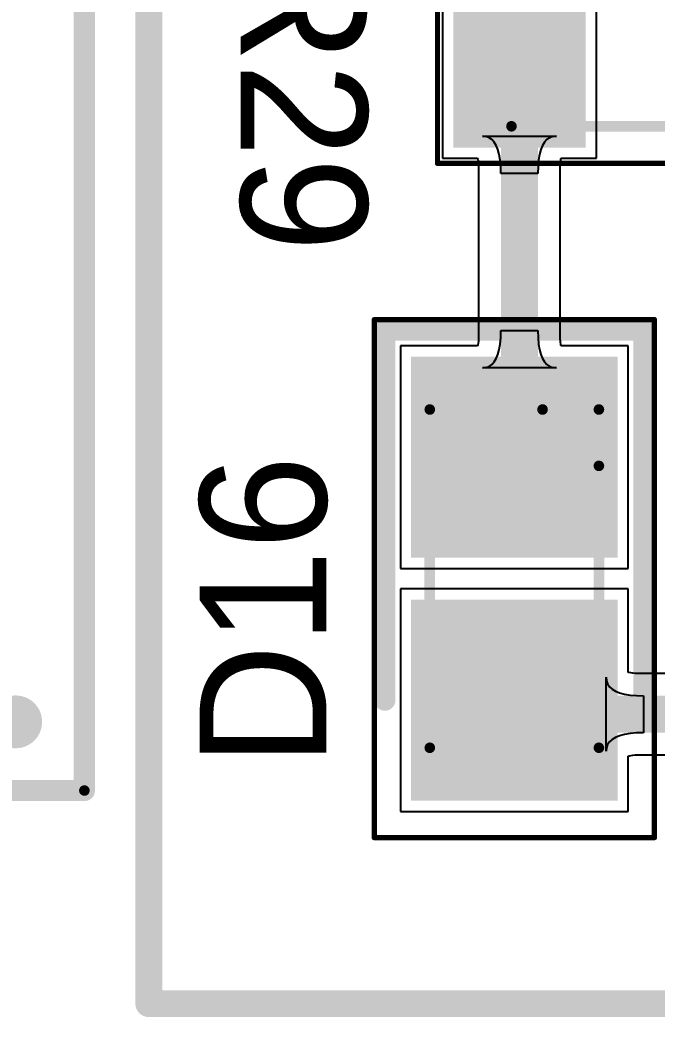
# Model space of a CAD drawing. Header units: millimetres. Extents: x 0.26 to 7.33, y 1.06 to 4.59.
# Drawn here: x 1.5048 to 1.7422, y 2.968 to 3.3394 of the extents above; entities that cross this region are included whole.
import ezdxf

# ---------------------------------------------------------------- set-up
doc = ezdxf.new("R2010")
doc.units = ezdxf.units.MM
doc.header["$MEASUREMENT"] = 0
for name, color, linetype in [('Mechanical13', 56, 'Continuous'), ('Mechanical15', 56, 'Continuous'), ('Mechanical16', 56, 'Continuous'), ('TopLayer', 1, 'Continuous'), ('TopOverlay', 2, 'Continuous'), ('TopPaste', 8, 'Continuous'), ('TopSolder', 216, 'Continuous')]:
    doc.layers.add(name, color=color, linetype=linetype)

# ---------------------------------------------------------------- blocks, each defined once
blk = doc.blocks.new('LEDC3216X120NRED_72')
at = {"layer": 'Mechanical15', "const_width": 0.00394}
for points in [[(-0.06299, 0.01051), (-0.04201, 0.0315)], [(-0.06299, -0.0315), (-0.06299, 0.0315)], [(0.06299, 0.0315), (-0.06299, 0.0315)], [(0.06299, -0.0315), (0.06299, 0.0315)], [(0.06299, -0.0315), (-0.06299, -0.0315)]]:
    blk.add_lwpolyline(points, dxfattribs=at)
at = {"layer": 'Mechanical15', "const_width": 0.00197}
for points in [[(-0.06398, 0.0315, 1), (-0.06201, 0.0315, 1)], [(-0.06398, 0.0315, 1), (-0.06201, 0.0315, 1)], [(-0.04299, 0.0315, 1), (-0.04102, 0.0315, 1)], [(0.06201, 0.0315, 1), (0.06398, 0.0315, 1)], [(0.06201, 0.0315, 1), (0.06398, 0.0315, 1)], [(-0.06398, 0.01051, 1), (-0.06201, 0.01051, 1)], [(-0.06398, -0.0315, 1), (-0.06201, -0.0315, 1)], [(-0.06398, -0.0315, 1), (-0.06201, -0.0315, 1)], [(0.06201, -0.0315, 1), (0.06398, -0.0315, 1)], [(0.06201, -0.0315, 1), (0.06398, -0.0315, 1)]]:
    blk.add_lwpolyline(points, format="xyb", close=True, dxfattribs=at)
at = {"layer": 'Mechanical16', "const_width": 0.00197}
for points in [[(-0.09646, -0.05217), (-0.09646, 0.05217)], [(0.09646, 0.05217), (-0.09646, 0.05217)], [(0.09646, -0.05217), (0.09646, 0.05217)], [(0.09646, -0.05217), (-0.09646, -0.05217)]]:
    blk.add_lwpolyline(points, dxfattribs=at)
at = {"layer": 'Mechanical16', "const_width": 0.000984}
for points in [[(-0.09695, 0.05217, 1), (-0.09596, 0.05217, 1)], [(-0.09695, 0.05217, 1), (-0.09596, 0.05217, 1)], [(0.09596, 0.05217, 1), (0.09695, 0.05217, 1)], [(0.09596, 0.05217, 1), (0.09695, 0.05217, 1)], [(-0.09695, -0.05217, 1), (-0.09596, -0.05217, 1)], [(-0.09695, -0.05217, 1), (-0.09596, -0.05217, 1)], [(0.09596, -0.05217, 1), (0.09695, -0.05217, 1)], [(0.09596, -0.05217, 1), (0.09695, -0.05217, 1)]]:
    blk.add_lwpolyline(points, format="xyb", close=True, dxfattribs=at)
at = {"layer": 'TopLayer'}
for points in [[(-0.01181, -0.03445), (-0.01181, 0.03445), (-0.07874, -0.03445), (-0.07874, 0.03445)], [(0.07874, -0.03445), (0.07874, 0.03445), (0.01181, -0.03445), (0.01181, 0.03445)]]:
    blk.add_solid(points, dxfattribs=at)
at = {"layer": 'TopOverlay', "const_width": 0.00787}
for points in [[(-0.09252, -0.04823), (-0.09252, 0.04823)], [(0.04528, 0.04823), (-0.09252, 0.04823)], [(0.04528, -0.04823), (-0.09252, -0.04823)]]:
    blk.add_lwpolyline(points, dxfattribs=at)
at = {"layer": 'TopOverlay', "const_width": 0.00394}
for points in [[(-0.09449, 0.04823, 1), (-0.09055, 0.04823, 1)], [(-0.09449, 0.04823, 1), (-0.09055, 0.04823, 1)], [(0.04331, 0.04823, 1), (0.04724, 0.04823, 1)], [(-0.09449, -0.04823, 1), (-0.09055, -0.04823, 1)], [(-0.09449, -0.04823, 1), (-0.09055, -0.04823, 1)], [(0.04331, -0.04823, 1), (0.04724, -0.04823, 1)]]:
    blk.add_lwpolyline(points, format="xyb", close=True, dxfattribs=at)
at = {"layer": 'TopPaste'}
for points in [[(-0.01181, -0.03445), (-0.01181, 0.03445), (-0.07874, -0.03445), (-0.07874, 0.03445)], [(0.07874, -0.03445), (0.07874, 0.03445), (0.01181, -0.03445), (0.01181, 0.03445)]]:
    blk.add_solid(points, dxfattribs=at)
at = {"layer": 'TopSolder'}
for points in [[(-0.00781, -0.03845), (-0.00781, 0.03845), (-0.08274, -0.03845), (-0.08274, 0.03845)], [(0.08274, -0.03845), (0.08274, 0.03845), (0.00781, -0.03845), (0.00781, 0.03845)]]:
    blk.add_solid(points, dxfattribs=at)
blk = doc.blocks.new('RESC3216X60N_116')
at = {"layer": 'Mechanical15', "const_width": 0.00394}
for points in [[(-0.06201, 0.0315), (-0.06201, -0.0315)], [(0.06201, 0.0315), (-0.06201, 0.0315)], [(0.06201, 0.0315), (0.06201, -0.0315)], [(0.06201, -0.0315), (-0.06201, -0.0315)]]:
    blk.add_lwpolyline(points, dxfattribs=at)
at = {"layer": 'Mechanical15', "const_width": 0.00197}
for points in [[(-0.06299, 0.0315, 1), (-0.06102, 0.0315, 1)], [(-0.06299, 0.0315, 1), (-0.06102, 0.0315, 1)], [(0.06102, 0.0315, 1), (0.06299, 0.0315, 1)], [(0.06102, 0.0315, 1), (0.06299, 0.0315, 1)], [(-0.06299, -0.0315, 1), (-0.06102, -0.0315, 1)], [(-0.06299, -0.0315, 1), (-0.06102, -0.0315, 1)], [(0.06102, -0.0315, 1), (0.06299, -0.0315, 1)], [(0.06102, -0.0315, 1), (0.06299, -0.0315, 1)]]:
    blk.add_lwpolyline(points, format="xyb", close=True, dxfattribs=at)
at = {"layer": 'Mechanical16', "const_width": 0.00197}
for points in [[(-0.08957, 0.04528), (-0.08957, -0.04528)], [(0.08957, 0.04528), (-0.08957, 0.04528)], [(0.08957, 0.04528), (0.08957, -0.04528)], [(0.08957, -0.04528), (-0.08957, -0.04528)]]:
    blk.add_lwpolyline(points, dxfattribs=at)
at = {"layer": 'Mechanical16', "const_width": 0.000984}
for points in [[(-0.09006, 0.04528, 1), (-0.08907, 0.04528, 1)], [(-0.09006, 0.04528, 1), (-0.08907, 0.04528, 1)], [(0.08907, 0.04528, 1), (0.09006, 0.04528, 1)], [(0.08907, 0.04528, 1), (0.09006, 0.04528, 1)], [(-0.09006, -0.04528, 1), (-0.08907, -0.04528, 1)], [(-0.09006, -0.04528, 1), (-0.08907, -0.04528, 1)], [(0.08907, -0.04528, 1), (0.09006, -0.04528, 1)], [(0.08907, -0.04528, 1), (0.09006, -0.04528, 1)]]:
    blk.add_lwpolyline(points, format="xyb", close=True, dxfattribs=at)
at = {"layer": 'TopLayer'}
for points in [[(-0.03839, -0.03543), (-0.03839, 0.03543), (-0.07972, -0.03543), (-0.07972, 0.03543)], [(0.07972, -0.03543), (0.07972, 0.03543), (0.03839, -0.03543), (0.03839, 0.03543)]]:
    blk.add_solid(points, dxfattribs=at)
at = {"layer": 'TopOverlay', "const_width": 0.00787}
blk.add_lwpolyline([(0, 0.02756), (0, -0.02756)], dxfattribs=at)
at = {"layer": 'TopOverlay', "const_width": 0.00394}
for points in [[(-0.00197, 0.02756, 1), (0.00197, 0.02756, 1)], [(-0.00197, -0.02756, 1), (0.00197, -0.02756, 1)]]:
    blk.add_lwpolyline(points, format="xyb", close=True, dxfattribs=at)
at = {"layer": 'TopPaste'}
for points in [[(-0.03839, -0.03543), (-0.03839, 0.03543), (-0.07972, -0.03543), (-0.07972, 0.03543)], [(0.07972, -0.03543), (0.07972, 0.03543), (0.03839, -0.03543), (0.03839, 0.03543)]]:
    blk.add_solid(points, dxfattribs=at)
at = {"layer": 'TopSolder'}
for points in [[(-0.03439, -0.03943), (-0.03439, 0.03943), (-0.08372, -0.03943), (-0.08372, 0.03943)], [(0.08372, -0.03943), (0.08372, 0.03943), (0.03439, -0.03943), (0.03439, 0.03943)]]:
    blk.add_solid(points, dxfattribs=at)
blk = doc.blocks.new('T03B_133')
at = {"layer": 'Mechanical13', "const_width": 0.00394}
for points in [[(-0.21063, 0.1122), (-0.21063, -0.07283)], [(-0.21063, -0.07283), (0.21063, -0.07283)]]:
    blk.add_lwpolyline(points, dxfattribs=at)
at = {"layer": 'Mechanical13', "const_width": 0.00197}
blk.add_lwpolyline([(-0.21161, -0.07283, 1), (-0.20965, -0.07283, 1)], format="xyb", close=True, dxfattribs=at)
blk.add_lwpolyline([(-0.21161, -0.07283, 1), (-0.20965, -0.07283, 1)], format="xyb", close=True, dxfattribs=at)
at = {"layer": 'TopOverlay', "const_width": 0.00787}
for points in [[(-0.21063, 0.1122), (-0.21063, -0.07283)], [(-0.21063, -0.07283), (0.21063, -0.07283)]]:
    blk.add_lwpolyline(points, dxfattribs=at)
at = {"layer": 'TopOverlay'}
for points, const_width in [([(-0.18012, -0.04724, 1), (-0.18996, -0.04724, 1)], 0.00984), ([(-0.19242, -0.04724, 1), (-0.1875, -0.04724, 1)], 0.00492), ([(-0.18258, -0.04724, 1), (-0.17766, -0.04724, 1)], 0.00492), ([(-0.2126, -0.07283, 1), (-0.20866, -0.07283, 1)], 0.00394), ([(-0.2126, -0.07283, 1), (-0.20866, -0.07283, 1)], 0.00394)]:
    blk.add_lwpolyline(points, format="xyb", close=True, dxfattribs=dict(at, const_width=const_width))

msp = doc.modelspace()

# ---------------------------------------------------------------- linework, layer by layer
at = {"layer": 'TopLayer'}
for p, q in [((1.66222, 3.37473), (1.66222, 3.28787)), ((1.71956, 3.28787), (1.71956, 3.37473)), ((1.67842, 3.29597), (1.67711, 3.29611)), ((1.67711, 3.29611), (1.70467, 3.29611)), ((1.67959, 3.29555), (1.67842, 3.29597)), ((1.68062, 3.29486), (1.67959, 3.29555)), ((1.68152, 3.29388), (1.68062, 3.29486)), ((1.70116, 3.29486), (1.70026, 3.29388)), ((1.70219, 3.29555), (1.70116, 3.29486)), ((1.70336, 3.29597), (1.70219, 3.29555)), ((1.70467, 3.29611), (1.70336, 3.29597)), ((1.68228, 3.29263), (1.68152, 3.29388)), ((1.6829, 3.2911), (1.68228, 3.29263)), ((1.68338, 3.2893), (1.6829, 3.2911)), ((1.69888, 3.2911), (1.6984, 3.2893)), ((1.6995, 3.29263), (1.69888, 3.2911)), ((1.70026, 3.29388), (1.6995, 3.29263)), ((1.66222, 3.28787), (1.67532, 3.28787)), ((1.67532, 3.28787), (1.6754, 3.28758)), ((1.6754, 3.28758), (1.67563, 3.28619)), ((1.68372, 3.28721), (1.68338, 3.2893)), ((1.68393, 3.28485), (1.68372, 3.28721)), ((1.69806, 3.28721), (1.69785, 3.28485)), ((1.6984, 3.2893), (1.69806, 3.28721)), ((1.70615, 3.28619), (1.70638, 3.28757)), ((1.70638, 3.28757), (1.70646, 3.28787)), ((1.70646, 3.28787), (1.71956, 3.28787)), ((1.67563, 3.28619), (1.67571, 3.28525)), ((1.67571, 3.28525), (1.67571, 3.22066)), ((1.684, 3.28221), (1.68393, 3.28485)), ((1.69785, 3.28485), (1.69778, 3.28221)), ((1.70607, 3.28525), (1.70615, 3.28619)), ((1.70607, 3.22066), (1.70607, 3.28525)), ((1.69778, 3.28221), (1.684, 3.28221)), ((1.67571, 3.22066), (1.67563, 3.21972)), ((1.68372, 3.21869), (1.68393, 3.22106)), ((1.68393, 3.22106), (1.684, 3.2237)), ((1.684, 3.2237), (1.69778, 3.2237)), ((1.69778, 3.2237), (1.69785, 3.22106)), ((1.69785, 3.22106), (1.69806, 3.21869)), ((1.70615, 3.21972), (1.70607, 3.22066)), ((1.67532, 3.21804), (1.64655, 3.21804)), ((1.64655, 3.21804), (1.64655, 3.13511)), ((1.6754, 3.21833), (1.67532, 3.21804)), ((1.67563, 3.21972), (1.6754, 3.21833)), ((1.6829, 3.2148), (1.68338, 3.21661)), ((1.68338, 3.21661), (1.68372, 3.21869)), ((1.69806, 3.21869), (1.6984, 3.21661)), ((1.6984, 3.21661), (1.69888, 3.2148)), ((1.70638, 3.21833), (1.70615, 3.21972)), ((1.70646, 3.21804), (1.70638, 3.21833)), ((1.73145, 3.21804), (1.70646, 3.21804)), ((1.73145, 3.13511), (1.73145, 3.21804)), ((1.68152, 3.21202), (1.68228, 3.21327)), ((1.68228, 3.21327), (1.6829, 3.2148)), ((1.69888, 3.2148), (1.6995, 3.21327)), ((1.6995, 3.21327), (1.70026, 3.21202)), ((1.67711, 3.2098), (1.67842, 3.20994)), ((1.70467, 3.2098), (1.67711, 3.2098)), ((1.67842, 3.20994), (1.67959, 3.21036)), ((1.67959, 3.21036), (1.68062, 3.21105)), ((1.68062, 3.21105), (1.68152, 3.21202)), ((1.70026, 3.21202), (1.70116, 3.21105)), ((1.70116, 3.21105), (1.70219, 3.21036)), ((1.70219, 3.21036), (1.70336, 3.20994)), ((1.70336, 3.20994), (1.70467, 3.2098)), ((1.64655, 3.13511), (1.73145, 3.13511)), ((1.73145, 3.12749), (1.64655, 3.12749)), ((1.64655, 3.12749), (1.64655, 3.04456)), ((1.73145, 3.09637), (1.73145, 3.12749)), ((1.72321, 3.06702), (1.72321, 3.09458)), ((1.72321, 3.09458), (1.72335, 3.09327)), ((1.73174, 3.09629), (1.73145, 3.09637)), ((1.73313, 3.09606), (1.73174, 3.09629)), ((1.73407, 3.09598), (1.73313, 3.09606)), ((1.76095, 3.09598), (1.73407, 3.09598)), ((1.72335, 3.09327), (1.72376, 3.0921)), ((1.72376, 3.0921), (1.72446, 3.09106)), ((1.72446, 3.09106), (1.72543, 3.09017)), ((1.72543, 3.09017), (1.72668, 3.08941)), ((1.72668, 3.08941), (1.72821, 3.08879)), ((1.72821, 3.08879), (1.73002, 3.08831)), ((1.73002, 3.08831), (1.7321, 3.08796)), ((1.7321, 3.08796), (1.73447, 3.08776)), ((1.73447, 3.08776), (1.73711, 3.08769)), ((1.73711, 3.08769), (1.73711, 3.07391)), ((1.72668, 3.07219), (1.72543, 3.07143)), ((1.72821, 3.07281), (1.72668, 3.07219)), ((1.73002, 3.07329), (1.72821, 3.07281)), ((1.7321, 3.07363), (1.73002, 3.07329)), ((1.73447, 3.07384), (1.7321, 3.07363)), ((1.73711, 3.07391), (1.73447, 3.07384)), ((1.72335, 3.06833), (1.72321, 3.06702)), ((1.72376, 3.0695), (1.72335, 3.06833)), ((1.72446, 3.07053), (1.72376, 3.0695)), ((1.72543, 3.07143), (1.72446, 3.07053)), ((1.73145, 3.06523), (1.73174, 3.06531)), ((1.73145, 3.04456), (1.73145, 3.06523)), ((1.73174, 3.06531), (1.73313, 3.06554)), ((1.73313, 3.06554), (1.73407, 3.06562)), ((1.73407, 3.06562), (1.76095, 3.06562)), ((1.64655, 3.04456), (1.73145, 3.04456))]:
    msp.add_line(p, q, dxfattribs=at)
at = {"layer": 'TopLayer', "const_width": 0.01378}
for points in [[(1.69089, 3.18468), (1.69089, 3.3313)], [(1.69089, 3.18468), (1.699, 3.17657)], [(1.699, 3.08602), (1.70422, 3.0808)], [(1.70422, 3.0808), (1.79394, 3.0808)]]:
    msp.add_lwpolyline(points, dxfattribs=at)
at = {"layer": 'TopLayer', "const_width": 0.00689}
for points in [[(1.68744, 3.3313, 1), (1.69433, 3.3313, 1)], [(1.68744, 3.18468, 1), (1.69433, 3.18468, 1)], [(1.68744, 3.18468, 1), (1.69433, 3.18468, 1)], [(1.69556, 3.17657, 1), (1.70244, 3.17657, 1)], [(1.69556, 3.08602, 1), (1.70244, 3.08602, 1)], [(1.70078, 3.0808, 1), (1.70767, 3.0808, 1)], [(1.70078, 3.0808, 1), (1.70767, 3.0808, 1)]]:
    msp.add_lwpolyline(points, format="xyb", close=True, dxfattribs=at)
at = {"layer": 'TopOverlay', "const_width": 0.01}
for points in [[(1.55282, 2.973), (1.55282, 3.4713)], [(1.55282, 2.973), (2.01, 2.973)]]:
    msp.add_lwpolyline(points, dxfattribs=at)
at = {"layer": 'TopOverlay', "const_width": 0.005}
msp.add_lwpolyline([(1.55032, 2.973, 1), (1.55532, 2.973, 1)], format="xyb", close=True, dxfattribs=at)
msp.add_lwpolyline([(1.55032, 2.973, 1), (1.55532, 2.973, 1)], format="xyb", close=True, dxfattribs=at)

# ---------------------------------------------------------------- block references
for name, p, rotation in [('T03B_133', (1.456, 3.263), 90), ('RESC3216X60N_116', (1.74994, 3.3313), 180), ('LEDC3216X120NRED_72', (1.689, 3.1313), 270)]:
    msp.add_blockref(name, p, dxfattribs=dict(rotation=rotation))

# ---------------------------------------------------------------- texts
at = {"layer": 'TopOverlay'}
for s, rotation, p in [('R29', 270, (1.587, 3.369)), ('D16', 90, (1.619, 3.0613))]:
    msp.add_text(s, height=0.047244, rotation=rotation, dxfattribs=at).set_placement(p)

doc.saveas('drawing.dxf')
